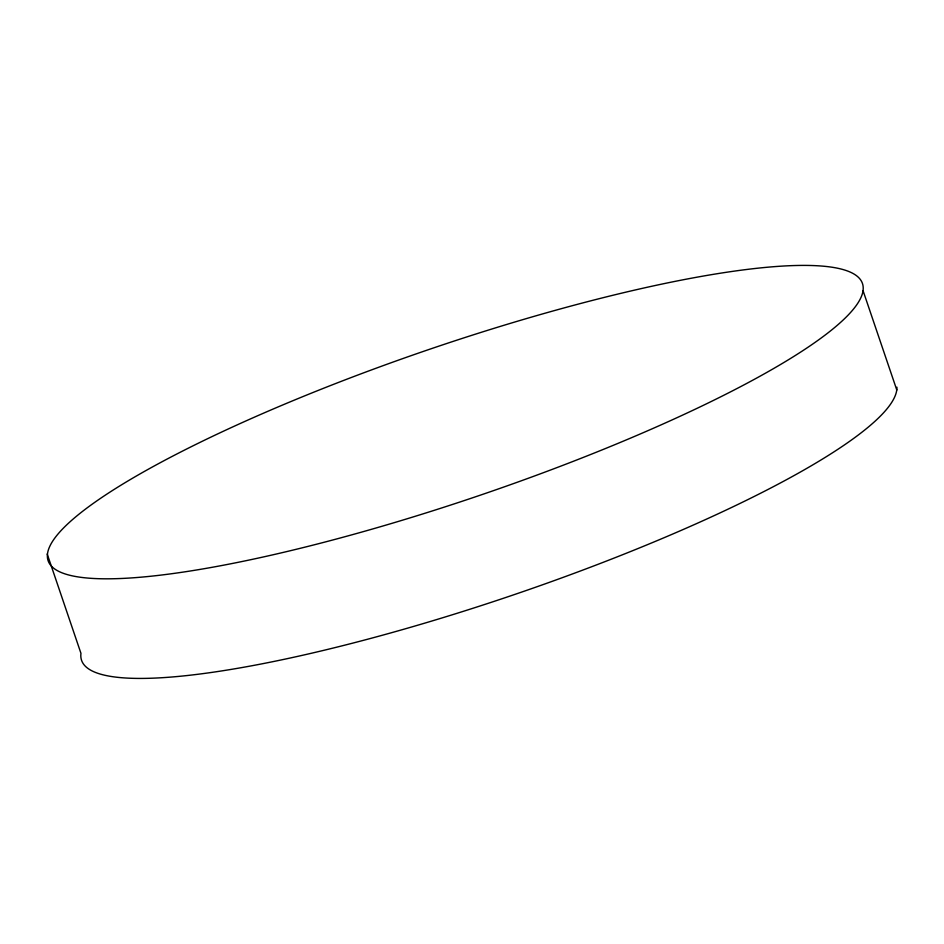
<?xml version="1.0" encoding="UTF-8"?>
<svg xmlns="http://www.w3.org/2000/svg" width="944" height="944" viewBox="0 0 944 944"><rect width="100%" height="100%" fill="white"/><g stroke="black" fill="none" stroke-linecap="round" stroke-linejoin="round"><path stroke-width="1.42" d="M863.04 290.634A430.134 77.231 -18.8 0 1 242.797 561.361A430.134 77.231 -18.8 0 1 259.517 414.923A430.134 77.231 -18.8 0 1 863.04 290.634L896.8 390.014M47.2 553.986L80.96 653.366A430.134 77.231 -18.8 0 0 486.29 603.948A430.134 77.231 -18.8 0 0 896.894 387.17"/></g></svg>
